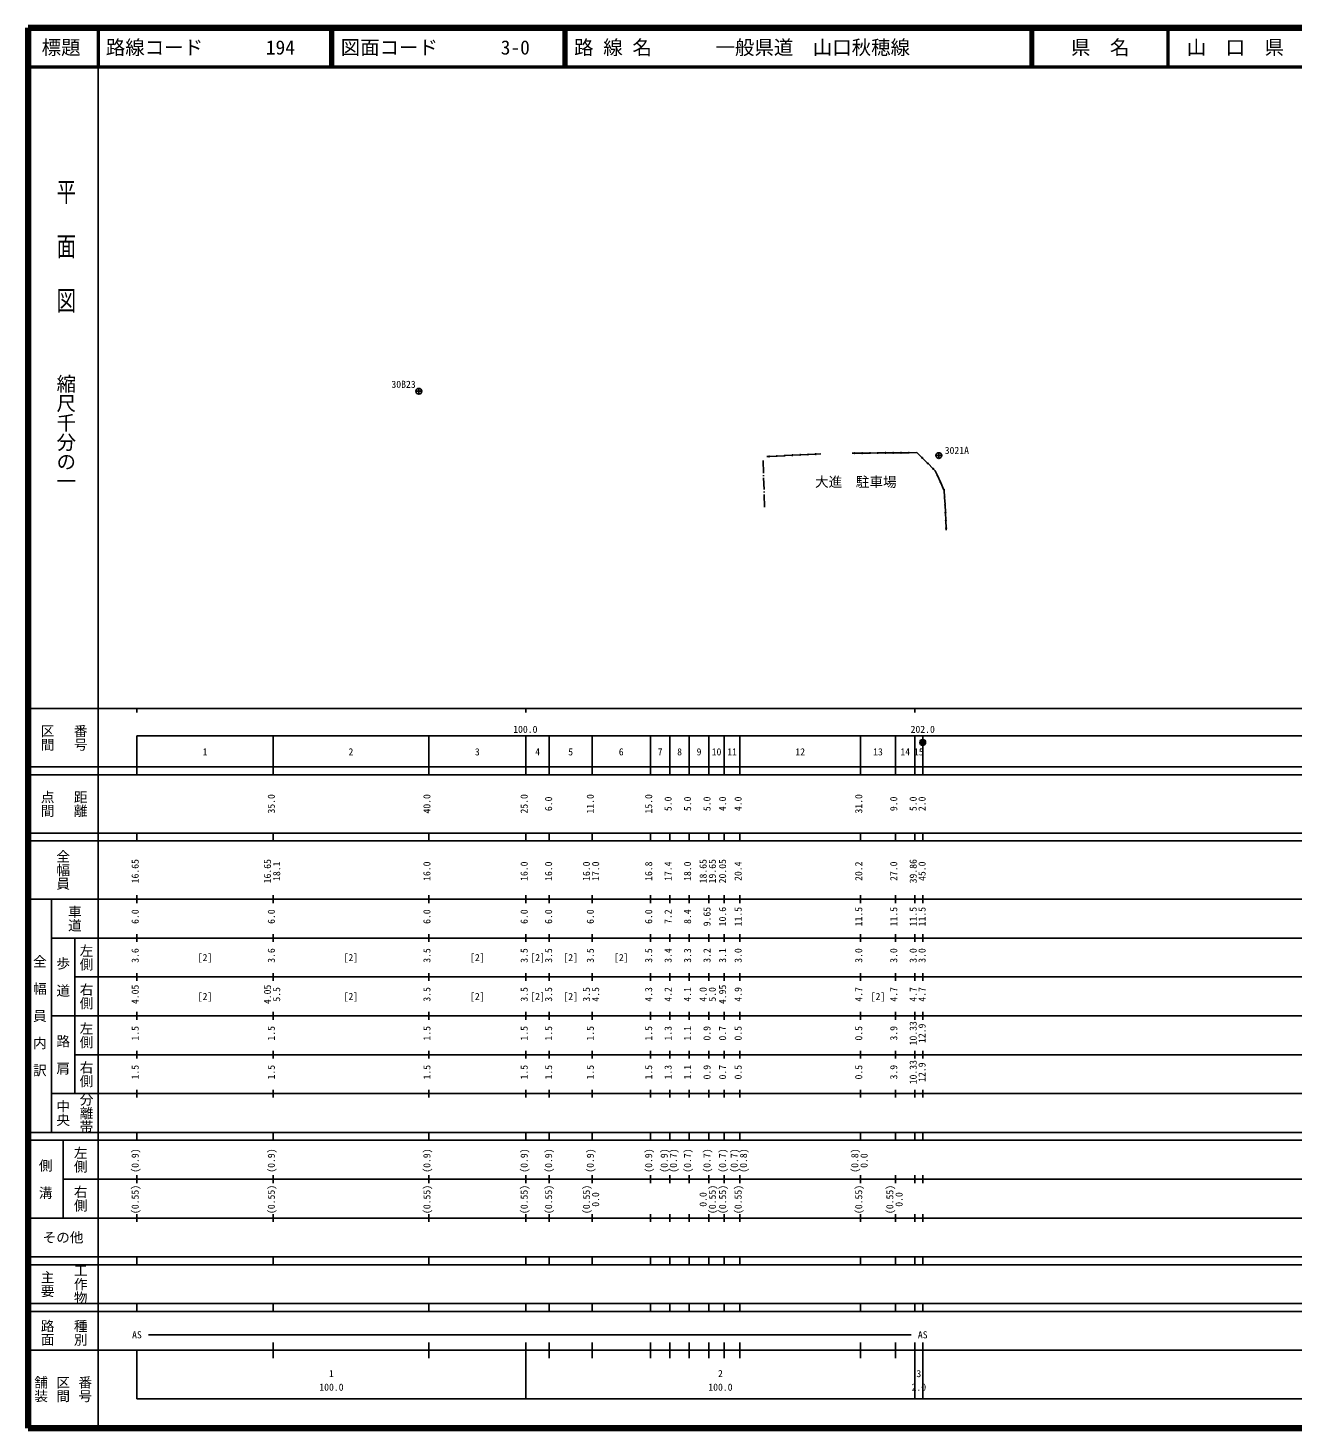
# Model space of a CAD drawing. Units: millimetres on the paper, with parts at other scales. Extents: x 40 to 680, y 20 to 380.
# Drawn here: x 40 to 365.2, y 20 to 380 of the extents above; entities that cross this region are included whole.
import ezdxf
from ezdxf.enums import TextEntityAlignment as Align

# ---------------------------------------------------------------- set-up
doc = ezdxf.new("R2010")
doc.units = ezdxf.units.MM
doc.header["$PDMODE"] = 32
doc.header["$PDSIZE"] = 0.5
for name, color, linetype, lineweight in [('M-BGD', 7, 'Continuous', 25), ('M-BMK-SRVR', 3, 'Continuous', 25), ('M-TTL', 2, 'Continuous', 140), ('M-TTL-BAND', 7, 'Continuous', 25), ('M-TTL-LINE', 7, 'Continuous', 50)]:
    doc.layers.add(name, color=color, linetype=linetype, lineweight=lineweight)
doc.layers.add('M-TTL-TXT', color=7, linetype='Continuous')
doc.styles.add('@ＭＳ ゴシック', font='')
doc.styles.add('ＭＳ ゴシック', font='')
doc.styles.get('@ＭＳ ゴシック').set_extended_font_data('@MS Gothic')
doc.styles.get('ＭＳ ゴシック').set_extended_font_data('MS Gothic')

msp = doc.modelspace()

# ---------------------------------------------------------------- linework, layer by layer
at = {"layer": 'M-BGD'}
for p, q in [((232.61, 269.937), (234.407, 270.027)), ((234.607, 270.037), (236.405, 270.127)), ((236.605, 270.137), (238.402, 270.227)), ((238.602, 270.237), (240.4, 270.326)), ((240.6, 270.336), (242.397, 270.426)), ((242.597, 270.436), (243.771, 270.495)), ((251.82, 270.665), (252.32, 270.669)), ((252.52, 270.671), (254.32, 270.687)), ((254.52, 270.689), (256.32, 270.705)), ((256.52, 270.707), (258.32, 270.723)), ((258.52, 270.725), (260.32, 270.742)), ((260.52, 270.743), (262.32, 270.76)), ((262.52, 270.761), (264.32, 270.778)), ((264.52, 270.78), (266.32, 270.796)), ((266.52, 270.798), (268.517, 270.816)), ((268.517, 270.816), (269.796, 269.545)), ((228.945, 268.821), (229.058, 265.548)), ((229.913, 269.803), (230.412, 269.828)), ((230.612, 269.838), (232.41, 269.928)), ((269.938, 269.404), (271.215, 268.135)), ((271.357, 267.994), (272.633, 266.726)), ((272.775, 266.585), (273.203, 266.16)), ((229.076, 265.049), (229.084, 264.799)), ((229.102, 264.299), (229.206, 261.301)), ((273.203, 266.16), (273.704, 265.073)), ((273.788, 264.891), (274.542, 263.257)), ((274.626, 263.075), (275.38, 261.441)), ((229.223, 260.801), (229.232, 260.551)), ((229.249, 260.052), (229.363, 256.779)), ((275.463, 261.259), (275.541, 261.091)), ((275.541, 261.091), (275.624, 259.478)), ((275.634, 259.278), (275.727, 257.481)), ((275.737, 257.281), (275.83, 255.483)), ((275.84, 255.284), (275.933, 253.486)), ((275.943, 253.286), (276.036, 251.489)), ((276.047, 251.289), (276.067, 250.896))]:
    msp.add_line(p, q, dxfattribs=at)
for centre in [(232.51, 269.932), (234.507, 270.032), (236.505, 270.132), (238.502, 270.232), (240.5, 270.331), (242.497, 270.431), (252.42, 270.67), (254.42, 270.688), (256.42, 270.706), (258.42, 270.724), (260.42, 270.742), (262.42, 270.761), (264.42, 270.779), (266.42, 270.797), (230.512, 269.833), (269.867, 269.475), (271.286, 268.065), (272.704, 266.655), (273.746, 264.982), (274.584, 263.166), (275.421, 261.35), (275.629, 259.378), (275.732, 257.381), (275.835, 255.384), (275.938, 253.386), (276.041, 251.389)]:
    msp.add_circle(centre, 0.1, dxfattribs=at)
at = {"layer": 'M-BMK-SRVR'}
for p, q in [((141.236, 286.579), (139.736, 286.579)), ((140.486, 287.329), (140.486, 285.829)), ((274.892, 270.045), (273.392, 270.045)), ((274.142, 270.795), (274.142, 269.295))]:
    msp.add_line(p, q, dxfattribs=at)
for centre in [(140.486, 286.579), (274.142, 270.045)]:
    msp.add_circle(centre, 0.75, dxfattribs=at)
at = {"layer": 'M-TTL'}
for p, q in [((40, 380), (40, 20)), ((680, 380), (40, 380)), ((40, 20), (680, 20))]:
    msp.add_line(p, q, dxfattribs=at)
at = {"layer": 'M-TTL-BAND'}
for p, q in [((58, 370), (58, 20)), ((40, 205), (579, 205)), ((68, 205), (68, 204)), ((168, 205), (168, 204)), ((268, 205), (268, 204)), ((68, 198), (579, 198)), ((68, 198), (68, 188)), ((103, 188), (103, 198)), ((143, 188), (143, 198)), ((168, 188), (168, 198)), ((174, 188), (174, 198)), ((185, 188), (185, 198)), ((200, 188), (200, 198)), ((205, 188), (205, 198)), ((210, 188), (210, 198)), ((215, 188), (215, 198)), ((219, 188), (219, 198)), ((223, 188), (223, 198)), ((254, 188), (254, 198)), ((263, 188), (263, 198)), ((268, 188), (268, 198)), ((270, 188), (270, 198)), ((40, 190), (579, 190)), ((40, 188), (579, 188)), ((40, 173), (579, 173)), ((68, 171), (68, 173)), ((103, 171), (103, 173)), ((143, 171), (143, 173)), ((168, 171), (168, 173)), ((174, 171), (174, 173)), ((185, 171), (185, 173)), ((200, 171), (200, 173)), ((205, 171), (205, 173)), ((210, 171), (210, 173)), ((215, 171), (215, 173)), ((219, 171), (219, 173)), ((223, 171), (223, 173)), ((254, 171), (254, 173)), ((263, 171), (263, 173)), ((268, 171), (268, 173)), ((270, 171), (270, 173)), ((40, 171), (579, 171)), ((40, 156), (579, 156)), ((46, 96), (46, 156)), ((68, 155), (68, 157)), ((103, 155), (103, 157)), ((143, 155), (143, 157)), ((168, 155), (168, 157)), ((174, 155), (174, 157)), ((185, 155), (185, 157)), ((200, 155), (200, 157)), ((205, 155), (205, 157)), ((210, 155), (210, 157)), ((215, 155), (215, 157)), ((219, 155), (219, 157)), ((223, 155), (223, 157)), ((254, 155), (254, 157)), ((263, 155), (263, 157)), ((268, 155), (268, 157)), ((270, 155), (270, 157)), ((46, 146), (579, 146)), ((52, 146), (52, 106)), ((68, 145), (68, 147)), ((103, 145), (103, 147)), ((143, 145), (143, 147)), ((168, 145), (168, 147)), ((174, 145), (174, 147)), ((185, 145), (185, 147)), ((200, 145), (200, 147)), ((205, 145), (205, 147)), ((210, 145), (210, 147)), ((215, 145), (215, 147)), ((219, 145), (219, 147)), ((223, 145), (223, 147)), ((254, 145), (254, 147)), ((263, 145), (263, 147)), ((268, 145), (268, 147)), ((270, 145), (270, 147)), ((68, 135), (68, 137)), ((103, 135), (103, 137)), ((143, 135), (143, 137)), ((168, 135), (168, 137)), ((174, 135), (174, 137)), ((185, 135), (185, 137)), ((200, 135), (200, 137)), ((205, 135), (205, 137)), ((210, 135), (210, 137)), ((215, 135), (215, 137)), ((219, 135), (219, 137)), ((223, 135), (223, 137)), ((254, 135), (254, 137)), ((263, 135), (263, 137)), ((268, 135), (268, 137)), ((270, 135), (270, 137)), ((52, 136), (579, 136)), ((46, 126), (579, 126)), ((68, 125), (68, 127)), ((103, 125), (103, 127)), ((143, 125), (143, 127)), ((168, 125), (168, 127)), ((174, 125), (174, 127)), ((185, 125), (185, 127)), ((200, 125), (200, 127)), ((205, 125), (205, 127)), ((210, 125), (210, 127)), ((215, 125), (215, 127)), ((219, 125), (219, 127)), ((223, 125), (223, 127)), ((254, 125), (254, 127)), ((263, 125), (263, 127)), ((268, 125), (268, 127)), ((270, 125), (270, 127)), ((52, 116), (579, 116)), ((68, 115), (68, 117)), ((103, 115), (103, 117)), ((143, 115), (143, 117)), ((168, 115), (168, 117)), ((174, 115), (174, 117)), ((185, 115), (185, 117)), ((200, 115), (200, 117)), ((205, 115), (205, 117)), ((210, 115), (210, 117)), ((215, 115), (215, 117)), ((219, 115), (219, 117)), ((223, 115), (223, 117)), ((254, 115), (254, 117)), ((263, 115), (263, 117)), ((268, 115), (268, 117)), ((270, 115), (270, 117)), ((46, 106), (579, 106)), ((68, 105), (68, 107)), ((103, 105), (103, 107)), ((143, 105), (143, 107)), ((168, 105), (168, 107)), ((174, 105), (174, 107)), ((185, 105), (185, 107)), ((200, 105), (200, 107)), ((205, 105), (205, 107)), ((210, 105), (210, 107)), ((215, 105), (215, 107)), ((219, 105), (219, 107)), ((223, 105), (223, 107)), ((254, 105), (254, 107)), ((263, 105), (263, 107)), ((268, 105), (268, 107)), ((270, 105), (270, 107)), ((40, 96), (579, 96)), ((40, 94), (579, 94)), ((49, 94), (49, 74)), ((68, 94), (68, 96)), ((103, 94), (103, 96)), ((143, 94), (143, 96)), ((168, 94), (168, 96)), ((174, 94), (174, 96)), ((185, 94), (185, 96)), ((200, 94), (200, 96)), ((205, 94), (205, 96)), ((210, 94), (210, 96)), ((215, 94), (215, 96)), ((219, 94), (219, 96)), ((223, 94), (223, 96)), ((254, 94), (254, 96)), ((263, 94), (263, 96)), ((268, 94), (268, 96)), ((270, 94), (270, 96)), ((49, 84), (579, 84)), ((68, 83), (68, 85)), ((103, 83), (103, 85)), ((143, 83), (143, 85)), ((168, 83), (168, 85)), ((174, 83), (174, 85)), ((185, 83), (185, 85)), ((200, 83), (200, 85)), ((205, 83), (205, 85)), ((210, 83), (210, 85)), ((215, 83), (215, 85)), ((219, 83), (219, 85)), ((223, 83), (223, 85)), ((254, 83), (254, 85)), ((263, 83), (263, 85)), ((268, 83), (268, 85)), ((270, 83), (270, 85)), ((40, 74), (579, 74)), ((68, 73), (68, 75)), ((103, 73), (103, 75)), ((143, 73), (143, 75)), ((168, 73), (168, 75)), ((174, 73), (174, 75)), ((185, 73), (185, 75)), ((200, 73), (200, 75)), ((205, 73), (205, 75)), ((210, 73), (210, 75)), ((215, 73), (215, 75)), ((219, 73), (219, 75)), ((223, 73), (223, 75)), ((254, 73), (254, 75)), ((263, 73), (263, 75)), ((268, 73), (268, 75)), ((270, 73), (270, 75)), ((40, 64), (579, 64)), ((40, 62), (579, 62)), ((68, 62), (68, 64)), ((103, 62), (103, 64)), ((143, 62), (143, 64)), ((168, 62), (168, 64)), ((174, 62), (174, 64)), ((185, 62), (185, 64)), ((200, 62), (200, 64)), ((205, 62), (205, 64)), ((210, 62), (210, 64)), ((215, 62), (215, 64)), ((219, 62), (219, 64)), ((223, 62), (223, 64)), ((254, 62), (254, 64)), ((263, 62), (263, 64)), ((268, 62), (268, 64)), ((270, 62), (270, 64)), ((40, 52), (579, 52)), ((68, 50), (68, 52)), ((103, 50), (103, 52)), ((143, 50), (143, 52)), ((168, 50), (168, 52)), ((174, 50), (174, 52)), ((185, 50), (185, 52)), ((200, 50), (200, 52)), ((205, 50), (205, 52)), ((210, 50), (210, 52)), ((215, 50), (215, 52)), ((219, 50), (219, 52)), ((223, 50), (223, 52)), ((254, 50), (254, 52)), ((263, 50), (263, 52)), ((268, 50), (268, 52)), ((270, 50), (270, 52)), ((40, 50), (579, 50)), ((71, 44), (267, 44)), ((40, 40), (579, 40)), ((68, 40), (68, 27.5)), ((103, 38), (103, 42)), ((143, 38), (143, 42)), ((168, 27.5), (168, 42)), ((174, 38), (174, 42)), ((185, 38), (185, 42)), ((200, 38), (200, 42)), ((205, 38), (205, 42)), ((210, 38), (210, 42)), ((215, 38), (215, 42)), ((219, 38), (219, 42)), ((223, 38), (223, 42)), ((254, 38), (254, 42)), ((263, 38), (263, 42)), ((268, 27.5), (268, 42)), ((270, 27.5), (270, 42)), ((68, 27.5), (579, 27.5))]:
    msp.add_line(p, q, dxfattribs=at)
for radius in [0.75, 0.6, 0.45, 0.3, 0.15, 0.02]:
    msp.add_circle((270, 196.308), radius, dxfattribs=at)
msp.add_point((270, 196.308), dxfattribs=at)
at = {"layer": 'M-TTL-LINE'}
for p, q in [((58, 380), (58, 370)), ((117.75, 380), (117.75, 370)), ((118.25, 380), (118.25, 370)), ((177.75, 380), (177.75, 370)), ((178.25, 380), (178.25, 370)), ((297.75, 380), (297.75, 370)), ((298.25, 380), (298.25, 370)), ((333, 380), (333, 370)), ((40, 370), (680, 370))]:
    msp.add_line(p, q, dxfattribs=at)

# ---------------------------------------------------------------- texts
at = {"layer": 'M-BGD', "style": 'ＭＳ ゴシック'}
msp.add_text('大進\u3000駐車場', height=2.566, dxfattribs=at).set_placement((252.806, 261.23), align=Align.BOTTOM_CENTER)
at = {"layer": 'M-BMK-SRVR', "style": 'ＭＳ ゴシック'}
for s, p in [('30B23', (133.421, 286.919)), ('3021A', (275.654, 269.921))]:
    msp.add_text(s, height=1.833, dxfattribs=at).set_placement(p, align=Align.BOTTOM_LEFT)
at = {"layer": 'M-TTL-BAND', "style": '@ＭＳ ゴシック', "width": 1.4}
msp.add_text('平  面  図', height=3.666, rotation=270, dxfattribs=at).set_placement((49.777, 306.475), align=Align.MIDDLE_RIGHT)
at = {"layer": 'M-TTL-BAND', "style": '@ＭＳ ゴシック'}
msp.add_text('縮尺千分の一', height=3.666, rotation=270, dxfattribs=at).set_placement((49.777, 261.03), align=Align.MIDDLE_RIGHT)
for s, p in [('区間', (45, 197.5)), ('番号', (53.5, 197.5)), ('点間', (45, 180.5)), ('距離', (53.5, 180.5)), ('全幅員', (49, 163.5)), ('車道', (52, 151)), ('左側', (55, 141)), ('全\u3000幅\u3000員\u3000内\u3000訳', (43, 126)), ('歩\u3000道', (49, 136)), ('右側', (55, 131)), ('左側', (55, 121)), ('路\u3000肩', (49, 116)), ('右側', (55, 111)), ('分離帯', (55, 101)), ('中央', (49, 101)), ('左側', (53.5, 89)), ('側\u3000溝', (44.5, 84)), ('右側', (53.5, 79)), ('工作物', (53.5, 57)), ('主要', (45, 57)), ('路面', (45, 44.5)), ('種別', (53.5, 44.5)), ('舗装', (43.333, 30)), ('区間', (49, 30)), ('番号', (54.667, 30))]:
    msp.add_text(s, height=2.566, rotation=270, dxfattribs=at).set_placement(p, align=Align.MIDDLE_CENTER)
at = {"layer": 'M-TTL-BAND', "style": 'ＭＳ ゴシック'}
for s, p in [('100.0', (167.844, 198.195)), ('202.0', (270, 198.195)), ('1', (85.5, 192.405)), ('2', (123, 192.405)), ('3', (155.5, 192.405)), ('4', (171, 192.405)), ('5', (179.5, 192.405)), ('6', (192.5, 192.405)), ('7', (202.5, 192.405)), ('8', (207.5, 192.405)), ('9', (212.5, 192.405)), ('10', (217, 192.405)), ('11', (221, 192.405)), ('12', (238.5, 192.405)), ('13', (258.5, 192.405)), ('14', (265.5, 192.405)), ('15', (269, 192.405)), ('[2]', (85.5, 139.5)), ('[2]', (123, 139.5)), ('[2]', (155.5, 139.5)), ('[2]', (171, 139.5)), ('[2]', (179.5, 139.5)), ('[2]', (192.5, 139.5)), ('[2]', (85.5, 129.5)), ('[2]', (123, 129.5)), ('[2]', (155.5, 129.5)), ('[2]', (171, 129.5)), ('[2]', (179.5, 129.5)), ('[2]', (258.5, 129.5)), ('AS', (68, 42.5)), ('AS', (270, 42.5)), ('1', (118, 32.523)), ('2', (218, 32.523)), ('3', (269, 32.523)), ('100.0', (118, 29.033)), ('100.0', (218, 29.033)), ('2.0', (269, 29.033))]:
    msp.add_text(s, height=1.833, dxfattribs=at).set_placement(p, align=Align.BOTTOM_CENTER)
for s, p in [('35.0', (104, 180.5)), ('40.0', (144, 180.5)), ('25.0', (169, 180.5)), ('6.0', (175.278, 180.5)), ('11.0', (186, 180.5)), ('15.0', (201, 180.5)), ('5.0', (206, 180.5)), ('5.0', (211, 180.5)), ('5.0', (216, 180.5)), ('4.0', (220, 180.5)), ('4.0', (224, 180.5)), ('31.0', (255, 180.5)), ('9.0', (264, 180.5)), ('5.0', (269, 180.5)), ('2.0', (271.273, 180.5)), ('16.65', (69, 163.174)), ('16.65', (103, 163.174)), ('18.65', (215, 163.174)), ('19.65', (217.37, 163.174)), ('20.05', (220, 163.174)), ('39.86', (269, 163.174)), ('18.1', (105.37, 163.174)), ('16.0', (144, 163.174)), ('16.0', (169, 163.174)), ('16.0', (175.278, 163.174)), ('16.0', (185, 163.174)), ('17.0', (187.37, 163.174)), ('16.8', (201, 163.174)), ('17.4', (206, 163.174)), ('18.0', (211, 163.174)), ('20.4', (224, 163.174)), ('20.2', (255, 163.174)), ('27.0', (264, 163.174)), ('45.0', (271.273, 163.174)), ('6.0', (69, 151.5)), ('6.0', (104, 151.5)), ('6.0', (144, 151.5)), ('6.0', (169, 151.5)), ('6.0', (175.278, 151.5)), ('6.0', (186, 151.5)), ('6.0', (201, 151.5)), ('7.2', (206, 151.5)), ('8.4', (211, 151.5)), ('9.65', (216, 151.5)), ('10.6', (220, 151.5)), ('11.5', (224, 151.5)), ('11.5', (255, 151.5)), ('11.5', (264, 151.5)), ('11.5', (269, 151.5)), ('11.5', (271.273, 151.5)), ('3.6', (69, 141.5)), ('3.6', (104, 141.5)), ('3.5', (144, 141.5)), ('3.5', (169, 141.5)), ('3.5', (175.278, 141.5)), ('3.5', (186, 141.5)), ('3.5', (201, 141.5)), ('3.4', (206, 141.5)), ('3.3', (211, 141.5)), ('3.2', (216, 141.5)), ('3.1', (220, 141.5)), ('3.0', (224, 141.5)), ('3.0', (255, 141.5)), ('3.0', (264, 141.5)), ('3.0', (269, 141.5)), ('3.0', (271.273, 141.5)), ('4.05', (69, 131.5)), ('4.05', (103, 131.5)), ('5.5', (105.37, 131.5)), ('3.5', (144, 131.5)), ('3.5', (169, 131.5)), ('3.5', (175.278, 131.5)), ('3.5', (185, 131.5)), ('4.5', (187.37, 131.5)), ('4.3', (201, 131.5)), ('4.2', (206, 131.5)), ('4.1', (211, 131.5)), ('4.0', (215, 131.5)), ('5.0', (217.37, 131.5)), ('4.95', (220, 131.5)), ('4.9', (224, 131.5)), ('4.7', (255, 131.5)), ('4.7', (264, 131.5)), ('4.7', (269, 131.5)), ('4.7', (271.273, 131.5)), ('1.5', (69, 121.5)), ('1.5', (104, 121.5)), ('1.5', (144, 121.5)), ('1.5', (169, 121.5)), ('1.5', (175.278, 121.5)), ('1.5', (186, 121.5)), ('1.5', (201, 121.5)), ('1.3', (206, 121.5)), ('1.1', (211, 121.5)), ('0.9', (216, 121.5)), ('0.7', (220, 121.5)), ('0.5', (224, 121.5)), ('0.5', (255, 121.5)), ('3.9', (264, 121.5)), ('10.33', (269, 121.5)), ('12.9', (271.273, 121.5)), ('1.5', (69, 111.5)), ('1.5', (104, 111.5)), ('1.5', (144, 111.5)), ('1.5', (169, 111.5)), ('1.5', (175.278, 111.5)), ('1.5', (186, 111.5)), ('1.5', (201, 111.5)), ('1.3', (206, 111.5)), ('1.1', (211, 111.5)), ('0.9', (216, 111.5)), ('0.7', (220, 111.5)), ('0.5', (224, 111.5)), ('0.5', (255, 111.5)), ('3.9', (264, 111.5)), ('10.33', (269, 111.5)), ('12.9', (271.273, 111.5)), ('(0.9)', (69, 88.764)), ('(0.9)', (104, 88.764)), ('(0.9)', (144, 88.764)), ('(0.9)', (169, 88.764)), ('(0.9)', (175.278, 88.764)), ('(0.9)', (186, 88.764)), ('(0.9)', (201, 88.764)), ('(0.9)', (205, 88.764)), ('(0.7)', (207.37, 88.764)), ('(0.7)', (211, 88.764)), ('(0.7)', (216, 88.764)), ('(0.7)', (220, 88.764)), ('(0.7)', (223, 88.764)), ('(0.8)', (225.37, 88.764)), ('(0.8)', (254, 88.764)), ('0.0', (256.37, 88.764)), ('(0.55)', (69, 78.764)), ('(0.55)', (104, 78.764)), ('(0.55)', (144, 78.764)), ('(0.55)', (169, 78.764)), ('(0.55)', (175.278, 78.764)), ('(0.55)', (185.004, 78.764)), ('0.0', (187.37, 78.764)), ('0.0', (215, 78.764)), ('(0.55)', (217.37, 78.764)), ('(0.55)', (220, 78.764)), ('(0.55)', (224, 78.764)), ('(0.55)', (255, 78.764)), ('(0.55)', (263, 78.764)), ('0.0', (265.37, 78.764))]:
    msp.add_text(s, height=1.833, rotation=90, dxfattribs=at).set_placement(p, align=Align.BOTTOM_CENTER)
msp.add_text('その他', height=2.566, dxfattribs=at).set_placement((49, 69), align=Align.MIDDLE_CENTER)
at = {"layer": 'M-TTL-TXT', "style": 'ＭＳ ゴシック'}
for s, p in [('標題', (48.5, 375)), ('県\u3000名', (315.625, 375)), ('山\u3000口\u3000県', (350.375, 375))]:
    msp.add_text(s, height=3.666, dxfattribs=at).set_placement(p, align=Align.MIDDLE_CENTER)
for s, p in [('路線コード', (60, 375)), ('194', (101.142, 375)), ('図面コード', (120.38, 375)), ('3-0', (161.521, 375)), ('路 線 名', (180.38, 375)), ('一般県道\u3000山口秋穂線', (216.734, 375))]:
    msp.add_text(s, height=3.666, dxfattribs=at).set_placement(p, align=Align.MIDDLE_LEFT)

doc.saveas('drawing.dxf')
